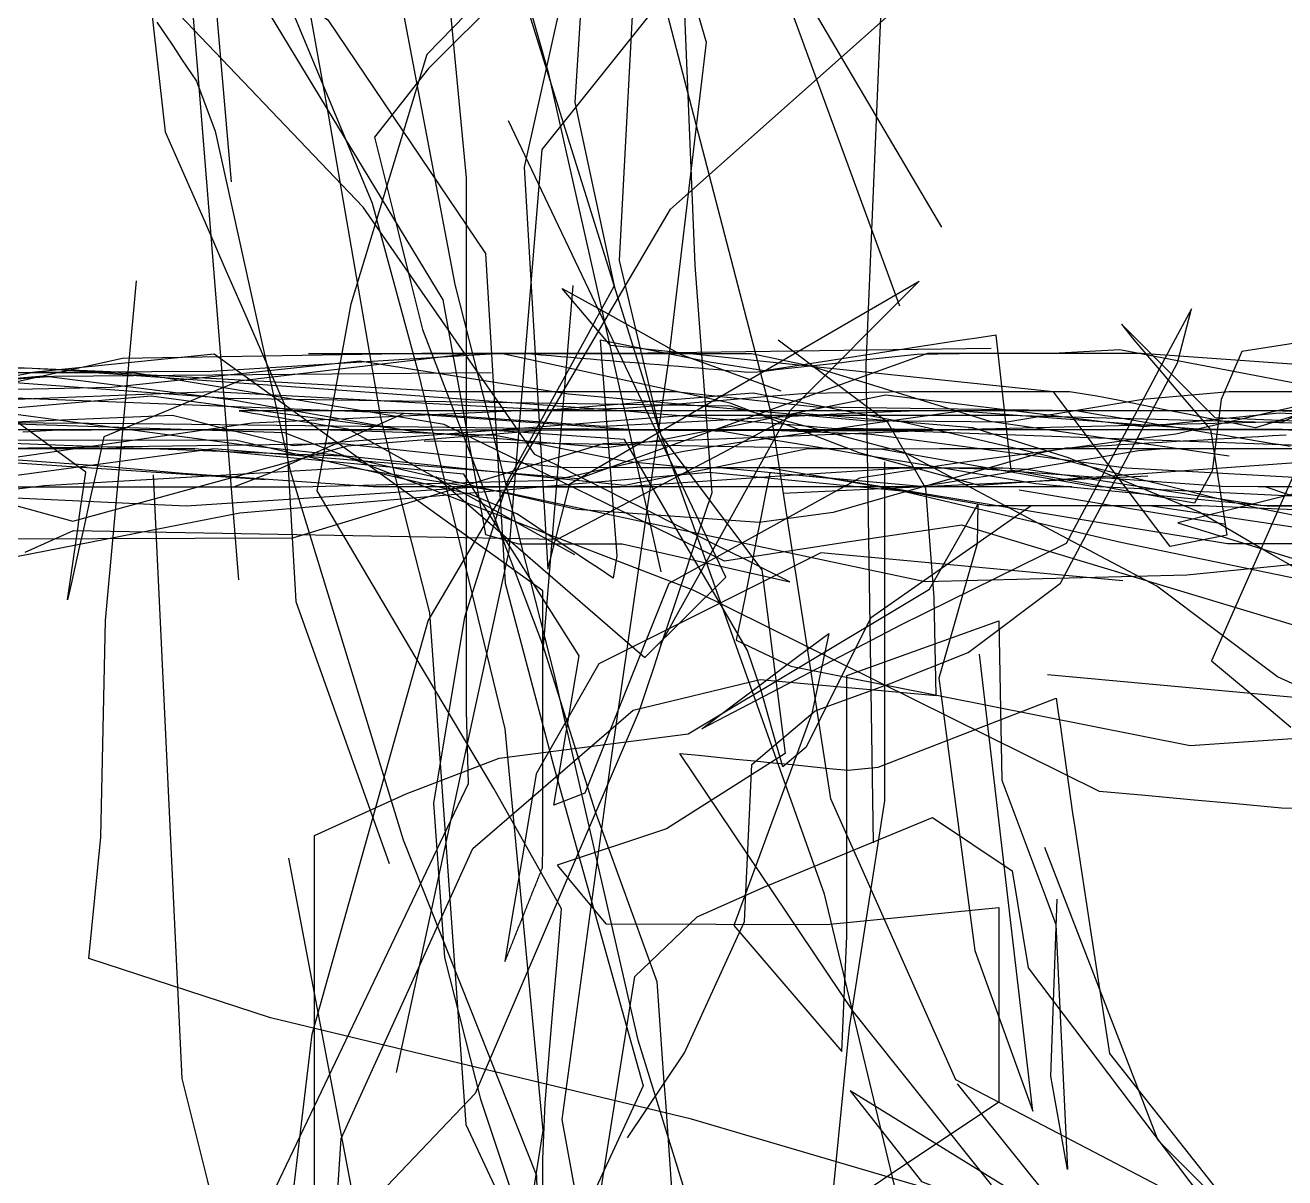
# Model space of a CAD drawing. Header units: metres. Extents: x 30 to 6769, y 117 to 5736.
# Drawn here: x 3441.4 to 3885.9, y 709.1 to 1115.8 of the extents above; entities that cross this region are included whole.
import ezdxf

# ---------------------------------------------------------------- set-up
doc = ezdxf.new("R2010")
doc.units = ezdxf.units.M
doc.layers.add('FLOOR_0', color=1, linetype='Continuous')
doc.layers.add('FLOOR_1', color=2, linetype='Continuous')

msp = doc.modelspace()

# ---------------------------------------------------------------- linework, layer by layer
at = {"layer": 'FLOOR_0', "color": 5}
for points in [[(3248.73, 1644.08), (3410.88, 1654.58), (3515.05, 1652.18), (3634.57, 1597.94), (3630.13, 1591.66), (3604.85, 1601.39), (3579.56, 1611.12), (3591.42, 1597.4), (3657.55, 1537.17), (3662.04, 1406.7), (3672.04, 1325.06), (3673.28, 1235.7), (3640.47, 1168.71), (3617.49, 1065.76), (3625.81, 923.94), (3633.63, 954.05), (3756.9, 1025.52), (3711.28, 979.88), (3665.41, 897.2)], [(3476.5, 1489.56), (3489.89, 1329.8), (3525.98, 1209.05), (3548.45, 1083.77), (3566.81, 977.46), (3576.45, 938.39), (3584.06, 908.52), (3596.95, 727.94), (3649.77, 614.68), (3670.55, 564.8), (3706.58, 554.08), (3742.93, 544.16), (3908.78, 543.66), (4035.62, 523.87), (4142.52, 415.16), (4242.71, 329.43)], [(3959.2, 476.15), (3795, 505.96), (3706.38, 490.32), (3630.11, 470.14), (3590.15, 486.73), (3569.16, 522.73), (3527.51, 562.07), (3457.33, 618.45), (3465.76, 626.88), (3474.19, 635.32), (3482.62, 643.75), (3491.05, 652.18), (3499.48, 660.62), (3507.91, 669.05), (3516.34, 677.49), (3597.86, 848.31), (3597.19, 873.94), (3597.19, 889.67), (3597.19, 905.41), (3597.19, 921.15), (3597.19, 936.89), (3597.19, 1061.97), (3582.3, 1217.54)], [(3642.61, 1204.49), (3635.42, 1088.52), (3649.29, 1023.92), (3646.16, 1018.18), (3643.04, 1012.45), (3639.91, 1006.72), (3636.79, 1000.98), (3633.66, 995.25), (3630.54, 989.52), (3627.41, 983.79), (3624.29, 978.05), (3621.16, 972.32), (3618.03, 966.59), (3614.91, 960.85), (3611.78, 955.12), (3596.42, 906.84), (3585.51, 841.48), (3589.41, 786.89), (3602.13, 736.85), (3618.22, 688.56), (3615.17, 559.04)], [(5454.47, 402.13), (5337.4, 506.88), (5233.49, 577.19), (5089.56, 545.78), (4991.54, 546.75), (4941.92, 564.49), (4877.65, 580.67), (4809.78, 592.28), (4749.07, 596.95), (4676.21, 586.04), (4563.63, 557.32), (4403.37, 486.8), (4282.93, 484.83), (4155.36, 530.42), (3956.84, 548.9), (3805.11, 518.41), (3657.85, 494.36), (3562.19, 491.13), (3544.72, 584.33), (3532.09, 670.85), (3542.66, 759.78), (3583.6, 905.63), (3669.06, 1050.9), (3799.17, 1166.66)], [(3586.33, 956.61), (3660.01, 892.71), (3688.58, 921.11), (3612, 1082.09)], [(3815.22, 689.04), (3676.58, 729.78), (3527.98, 765.52), (3463.86, 786.48), (3466, 807.88), (3468.14, 829.28), (3469.77, 905.72), (3480.76, 1025.65)]]:
    msp.add_lwpolyline(points, dxfattribs=at)
at = {"layer": 'FLOOR_0', "color": 1}
for points in [[(3482.33, 1369.36), (3497.08, 1234.67), (3500.32, 1156.49), (3493.49, 1176.99), (3457.67, 1160.49), (3470.23, 1155.92), (3482.79, 1151.35), (3495.35, 1146.78), (3507.92, 1142.21), (3520.48, 1137.64), (3548.16, 1117.73), (3603.9, 1035.31), (3610.73, 918.93), (3627.89, 854.57), (3659.48, 741.58), (3613.97, 643.08), (3507.65, 527.67)], [(3514.25, 1060.61), (3503.2, 1188.45), (3418.36, 1322), (3270.09, 1313.56), (3184.07, 1283.57), (3127.84, 1258), (2964.63, 1274.77)], [(3764.86, 1044.52), (3675.31, 1196.29)], [(3493.07, 1176.86), (3588.74, 1018.89), (3603.9, 936.08), (3615.53, 932.83), (3627.72, 932.83), (3639.9, 932.83), (3652.08, 932.83), (3711.18, 919.43), (3703.01, 923.52), (3694.83, 927.6), (3686.66, 931.69), (3678.49, 935.78), (3670.31, 939.87), (3662.14, 943.96), (3653.97, 948.05), (3645.79, 952.13), (3637.62, 956.22), (3629.45, 960.31), (3621.28, 964.4), (3560.67, 1051.63), (3463.59, 1153.47)], [(3899.7, 199.54), (3804.4, 160.73), (3737.35, 162.18), (3706.44, 179.05), (3666.91, 198.12), (3573.64, 251.21), (3582.3, 311.88), (3553.41, 520.44), (3601.58, 568.89), (3655.61, 532.17), (3726.01, 507.58), (3737.17, 541.07), (3748.32, 574.55), (3757.55, 613.02), (3752.53, 688.33), (3723.46, 809.24), (3664.97, 973.48), (3608.75, 1153.68)], [(3487.94, 1116.93), (3489.68, 1114.32), (3491.42, 1111.71), (3493.16, 1109.1), (3494.9, 1106.49), (3496.64, 1103.87), (3498.38, 1101.26), (3500.11, 1098.65), (3501.85, 1096.04), (3508.45, 1078.42), (3534.94, 958.6), (3574.78, 828.43), (3621.85, 709.9), (3624.02, 609.9)], [(3653.94, 723.28), (3674.09, 753.18), (3684.63, 776.38), (3695.18, 799.59), (3697.79, 854.96), (3720.18, 873.88), (3746.95, 883.62), (3774.17, 894.53), (3806.73, 918.97), (3848.02, 996.72), (3852.89, 1015.78), (3845.53, 1001.98), (3838.18, 988.18), (3830.82, 974.38), (3823.47, 960.59), (3816.11, 946.79), (3808.75, 932.99), (3750.73, 904.37), (3680.12, 867.58), (3691.33, 875.98), (3702.53, 884.39), (3713.74, 892.8), (3724.94, 901.21), (3718.95, 872.98), (3691.47, 798.19), (3704.17, 783.36), (3716.88, 768.53), (3729.58, 753.7), (3731.32, 794.41), (3731.32, 843.42), (3731.32, 864.88), (3731.32, 886.34), (3784.98, 905.63), (3786.06, 849.43), (3789.23, 840.96), (3792.4, 832.5), (3795.58, 824.03), (3798.75, 815.57), (3801.92, 807.1), (3805.1, 798.54), (3809.24, 712.1), (3803.26, 744.99), (3805.51, 807.41)], [(4393.61, 447.1), (4302.85, 412.45), (4219.58, 409.47), (4099.22, 364.5), (4038.68, 374.19), (4020.6, 439.09), (4001.71, 542.36), (3850.47, 526.55), (3799.38, 515.39), (3789.16, 512.84), (3778.94, 510.28), (3768.73, 507.73), (3758.51, 505.17), (3748.29, 502.62), (3738.07, 500.06), (3727.85, 497.5), (3624.76, 509), (3567.06, 650.57), (3534.47, 821.95)]]:
    msp.add_lwpolyline(points, dxfattribs=at)
at = {"layer": 'FLOOR_0', "color": 7}
for points in [[(3939.85, 196.85), (3794.2, 167.91), (3691.66, 161.9), (3598.24, 163.64), (3570.37, 227.94), (3560.25, 291.35), (3543.54, 392.78), (3546.29, 517.07), (3601.34, 522.08), (3650.47, 516.9), (3685.93, 512.7), (3691.6, 522.16), (3697.27, 531.62), (3702.94, 541.07), (3692.22, 646.48), (3657.76, 757.74), (3628.23, 886.64), (3593.12, 1024.36), (3556.95, 1215.35)], [(3572.39, 746.34), (3612.23, 930.32), (3623.84, 1071.94), (3691.54, 1156.8)], [(3750.06, 1016.66), (3698, 1158.61)], [(3782.42, 706.62), (3733.66, 767.7), (3672.35, 858.89), (3678.95, 858.23), (3685.56, 857.57), (3692.17, 856.9), (3698.78, 856.24), (3705.38, 855.58), (3711.99, 854.92), (3718.6, 854.26), (3725.2, 853.6), (3731.81, 852.94), (3742.44, 854.08), (3805.21, 878.33), (3805.94, 873.26), (3806.66, 868.2), (3807.38, 863.13), (3808.11, 858.07), (3808.83, 853), (3809.55, 847.93), (3810.28, 842.87), (3811, 837.8), (3811.72, 832.74), (3817.54, 794.88), (3823.97, 753.03), (3874.65, 688.79), (3841.17, 722.28), (3801.22, 825.66)], [(3634.19, 639.2), (3656.57, 780.18), (3678.48, 801.23), (3702.02, 811.7), (3761.5, 836.21), (3789.67, 817.42), (3795.36, 783.25), (3860.35, 697.17)]]:
    msp.add_lwpolyline(points, dxfattribs=at)
at = {"layer": 'FLOOR_0', "color": 2}
for points in [[(3665.85, 922.93), (3626.18, 1098.66), (3597.19, 1200.82)], [(3658.15, 1190.28), (3681.74, 1109.81), (3668.25, 996.89), (3648.09, 856.55), (3630.73, 729.71), (3644.24, 656.43)], [(3480.81, 1167.14), (3490.86, 1078.23), (3497.87, 1062.2), (3504.88, 1046.17), (3511.89, 1030.13), (3518.9, 1014.1), (3525.91, 998.07), (3532.92, 982.04), (3536.9, 912.52), (3569.91, 820.06)], [(3610.27, 1127.08), (3583.75, 1100.55), (3564.69, 1076.34), (3568.93, 1059.36), (3573.17, 1042.39), (3577.41, 1025.42), (3581.65, 1008.45), (3598.69, 964.12), (3623.94, 897.32), (3642.5, 838.38), (3664.27, 778.41), (3664.87, 769.91), (3665.48, 761.4), (3666.09, 752.9), (3666.69, 744.39), (3667.3, 735.89), (3667.91, 727.39), (3668.52, 718.88), (3669.12, 710.38), (3669.73, 701.88)], [(4479.95, 609.96), (4475.74, 560.48), (4464.88, 415.16), (4405.18, 404.22), (4317, 435.2), (4141.66, 481.29), (4061.07, 487.12), (4008.99, 483.86), (4007.88, 528.96), (3999.81, 561.48), (3973.19, 570.36), (3946.56, 579.24), (3879.7, 605.94), (3770.43, 742.25)]]:
    msp.add_lwpolyline(points, dxfattribs=at)
at = {"layer": 'FLOOR_0', "color": 3}
for points in [[(3670.8, 1199.74), (3677.67, 1031.21), (3683.68, 950.86), (3681.12, 943.17), (3678.55, 935.48), (3675.99, 927.79), (3673.43, 920.1), (3670.87, 912.41), (3668.3, 904.72), (3665.74, 897.03), (3663.18, 889.34), (3660.62, 881.65), (3658.06, 873.96), (3600.15, 738.93), (3511.66, 645.97)], [(4589.93, 562.55), (4478.9, 427.24), (4447.91, 351.19), (4389.38, 292.87), (4318.39, 246.36), (4216.68, 221.59), (4093.63, 244.25), (3997.32, 209.4), (3981.67, 264.2), (3990.11, 393.77), (4026.41, 545.65), (3962.35, 643.03), (3769.84, 743.65), (3725.74, 842.9), (3704.5, 979.45), (3657.25, 1161.47)], [(3933.77, 612.32), (3844.08, 582.11), (3782.56, 555.19), (3685.51, 546.63), (3600.53, 532.47), (3556.32, 507.23), (3549.5, 548.14), (3545.43, 606.64), (3552.95, 722.98), (3599.38, 825.33), (3655.96, 874.15), (3700.79, 884.98), (3721.47, 883.1), (3742.14, 881.22), (3762.82, 879.34), (3762.19, 913.88), (3759.22, 952.41), (3745.81, 975.64), (3726.46, 990.16), (3707.1, 1004.69)]]:
    msp.add_lwpolyline(points, dxfattribs=at)
at = {"layer": 'FLOOR_0', "color": 6}
for points in [[(3624.02, 692.36), (3624.02, 715.85), (3624.9, 735.43), (3626.33, 752.59), (3627.76, 769.75), (3629.19, 786.91), (3630.62, 804.07), (3606.74, 846.48), (3578.98, 893.07), (3544.51, 951.57), (3550.5, 984.52), (3556.48, 1017.47), (3583.26, 1105.58), (3661.02, 1185.51)], [(3743.75, 1132.82), (3738.03, 995.94), (3740.6, 827.35)], [(3634.71, 1023.94), (3624.02, 895.2)], [(4504.93, 248.43), (4459.1, 258.24), (4418.27, 269.13), (4340.5, 287.01), (4242.51, 383.74), (4138.02, 499.35), (3978.61, 542.35), (3899.24, 537.39), (3791.33, 521.67), (3732.85, 527.18), (3718.39, 562.86), (3724.62, 684.72), (3732.27, 762.15), (3744.74, 842.09), (3744.74, 915.26), (3744.74, 961.75)]]:
    msp.add_lwpolyline(points, dxfattribs=at)
at = {"layer": 'FLOOR_0', "color": 4}
for points in [[(3657.18, 1150.27), (3650.98, 1032.86), (3665.74, 971.11), (3701.28, 923.7), (3709.55, 858.79), (3667.76, 832.21), (3629.08, 819.41), (3646.29, 798.74), (3724.16, 798.54), (3784.98, 804.56), (3784.98, 793.1), (3784.98, 781.64), (3784.98, 770.17), (3784.98, 758.71), (3784.98, 747.25), (3784.98, 735.78), (3703.27, 681.23)], [(3499.39, 1134.19), (3502.48, 1097.08), (3516.72, 920.13)], [(3535.32, 1121.67), (3563.81, 1053.06), (3579.99, 993.73), (3610.7, 867.51), (3624.02, 725.81), (3598.69, 565.29)], [(4070.65, 994.03), (4077.98, 837.73), (4060.59, 746.26), (3987.27, 672.93), (3876.2, 651.02), (3732.54, 739.78), (3757.69, 707.85), (3923.91, 643.03)], [(3846.55, 174.62), (3633.55, 235.72), (3553.52, 336.54), (3523.42, 521.4), (3514.87, 671.84), (3505.84, 707.98), (3496.8, 744.12), (3486.74, 957.19)], [(3951.64, 640.46), (3786.5, 576.48), (3659.89, 543.66), (3569.29, 547.16), (3559.12, 580.25), (3548.94, 613.33), (3543.54, 677.2), (3543.54, 829.96), (3575.85, 844.62), (3608.62, 857.23), (3675.37, 865.74), (3760.49, 916.81), (3777.56, 946.69), (3777.31, 932.84), (3763.76, 885.4), (3776.48, 789.35), (3796.94, 732.61), (3778.09, 893.86)]]:
    msp.add_lwpolyline(points, dxfattribs=at)
at = {"layer": 'FLOOR_1', "color": 4}
for points in [[(4037.75, 940.32), (3851.34, 921.79), (3758.91, 919.41), (3658.09, 940.87), (3611.97, 950.75), (3556.43, 959.67), (3448.18, 953.31), (3337.25, 939.69), (3140.09, 935.6), (2991.11, 936.81), (2891.34, 983.15), (2866.19, 1080.73), (2867.45, 1140.67), (2870.49, 1092.04), (2882.03, 1028.47), (2996.61, 954.14), (3186.33, 952.96), (3367.72, 959.87), (3342.64, 963.21), (3317.55, 966.56), (3292.46, 969.91), (3246.37, 968.42)], [(4172.76, 591.16), (4192.63, 743.1), (4181.44, 850.37), (4124.23, 922.59), (4092.17, 959.25), (4052.42, 977.7), (4007.99, 985.11), (4020.7, 989.15), (4046.74, 992.41), (4011.59, 981.32), (3951.84, 965.85), (3843.96, 958.14), (3777.98, 953.42), (3735.63, 964.95), (3690.15, 982.46), (3609.33, 999.93), (3507.18, 993.61), (3422.89, 993.22)], [(3893.82, 972.58), (3884.98, 973.09), (3876.82, 973.09), (3868.65, 973.09), (3860.48, 973.09), (3852.31, 973.09), (3844.15, 973.09), (3835.98, 973.09), (3827.81, 973.09), (3819.64, 973.09), (3811.47, 973.09), (3803.31, 973.09), (3770.26, 973.09), (3726, 973.54), (3714.14, 974.53), (3702.28, 975.51), (3690.42, 976.5), (3678.56, 977.49), (3666.7, 978.48), (3654.84, 979.47), (3546.84, 987.36), (3465.95, 993.22), (3436.33, 993.22)], [(3953.52, 838.9), (3884.71, 839.58), (3868.65, 841.05), (3852.59, 842.51), (3836.53, 843.97), (3820.47, 845.43), (3677.07, 916.44), (3532.92, 972.05), (3364.92, 977.41)], [(3887.96, 966.38), (3876.82, 966.38), (3865.67, 966.38), (3854.53, 966.38), (3843.39, 966.38), (3834.26, 965.65), (3826.64, 964.38), (3819.02, 963.11), (3811.41, 961.84), (3803.79, 960.57), (3796.17, 959.3), (3788.55, 958.03), (3780.93, 956.76), (3773.31, 955.49), (3765.69, 954.22), (3757.45, 953.05), (3704.15, 957.93), (3702.67, 950.54), (3701.2, 943.16), (3699.72, 935.77), (3698.24, 928.39), (3696.77, 921), (3695.29, 913.61), (3693.81, 906.23), (3692.34, 898.84), (3711.62, 889.64), (3852.46, 861.63), (3934.75, 867.3)], [(3915.86, 957.18), (3881.99, 948.71), (3848.12, 940.24), (3888.85, 927.67)]]:
    msp.add_lwpolyline(points, dxfattribs=at)
at = {"layer": 'FLOOR_1', "color": 3}
for points in [[(4238.99, 594.24), (4175.09, 750.62), (4121.83, 875.01), (4079.23, 967.42), (3923.02, 974.52), (3788.11, 978.08), (3674.5, 978.08), (3651.43, 976.3), (3628.35, 974.52), (3605.27, 972.75), (3582.2, 970.97), (3559.12, 969.19), (3536.04, 967.42), (3528.94, 969.19), (3521.84, 970.97), (3514.74, 972.75), (3507.64, 974.52), (3500.54, 976.3), (3493.44, 978.08), (3323.03, 970.97), (3159.72, 963.86), (3003.51, 956.75), (2918.3, 956.75), (2868.6, 1074.04)], [(3991.32, 973.2), (3883.83, 978.96), (3835.91, 974.16), (3745.08, 985.24), (3718.6, 979.94), (3692.13, 974.64), (3665.66, 969.35), (3646.52, 966.74), (3636.69, 967.56), (3626.86, 968.38), (3617.03, 969.2), (3607.2, 970.02), (3597.37, 970.84), (3587.55, 971.66), (3577.72, 972.48), (3514.01, 983.66), (3447.88, 991.96), (3428.22, 990.32)], [(3403.32, 955.85), (3458.21, 940.87), (3555.11, 967.35), (3591.29, 970.36), (3625.01, 973.09), (3635.38, 973.09), (3645.76, 973.09), (3656.13, 973.09), (3666.5, 973.09), (3676.88, 973.09), (3687.57, 972.56), (3699.13, 970.63), (3710.68, 968.71), (3722.23, 966.78), (3733.78, 964.86), (3745.33, 962.93), (3756.88, 961), (3797.99, 954.15), (3879.66, 946.25), (3934.35, 946.25)], [(3894.82, 952.96), (3876.51, 952.96), (3863.53, 953.1), (3858.67, 953.45), (3853.82, 953.79), (3848.96, 954.14), (3844.1, 954.49), (3839.24, 954.84), (3834.39, 955.18), (3829.53, 955.53), (3824.67, 955.88), (3819.81, 956.22), (3814.96, 956.57), (3810.1, 956.92), (3805.24, 957.27), (3800.39, 957.61), (3795.53, 957.96), (3790.67, 958.31), (3785.81, 958.65), (3780.96, 959), (3776.1, 959.35), (3760.92, 959.67), (3676.2, 959.67), (3653.18, 961.89), (3637.91, 964.95), (3622.64, 968), (3607.37, 971.06), (3545.52, 973.09), (3478.79, 973.09), (3450.97, 972.81), (3440.58, 972.26)], [(3939.3, 516.85), (4028.83, 536.95), (4157.29, 557.78), (4219.59, 677.49), (4176.25, 813.29), (4128.37, 884.5), (4053.48, 919.89), (3996.26, 927.41), (3959.37, 930.25), (3914.79, 934.84), (3838.14, 946.25), (3809.52, 946.25), (3780.9, 946.25), (3725.36, 955.88), (3686.51, 959.67), (3658.51, 959.67), (3630.14, 959.74), (3553.08, 968.11), (3425.21, 966.38)]]:
    msp.add_lwpolyline(points, dxfattribs=at)
at = {"layer": 'FLOOR_1', "color": 7}
for points in [[(3963.72, 973.09), (3861.3, 977.25), (3844.78, 993.78), (3828.26, 1010.31), (3832.58, 1004.76), (3841.61, 994.22), (3850.63, 983.68), (3859.66, 973.14), (3865.45, 935.85), (3845.37, 931.94), (3804.21, 986.51), (3648, 1002.78), (3630.89, 1022.95), (3644.77, 1015.24), (3658.66, 1007.52), (3672.54, 999.8), (3708.02, 986.77)], [(3899.31, 1005.14), (3884.98, 1002.94), (3870.65, 1000.73), (3863.44, 983.79), (3860.27, 958.47), (3853.97, 947.12), (3844.74, 948.8), (3835.51, 950.48), (3826.27, 952.16), (3817.04, 953.84), (3807.81, 955.52), (3798.58, 957.2), (3789.35, 958.88), (3784.01, 1006.49), (3777.2, 1005.44), (3770.39, 1004.4), (3763.58, 1003.35), (3756.78, 1002.3), (3749.97, 1001.25), (3743.16, 1000.21), (3736.36, 999.16), (3729.55, 998.11), (3722.74, 997.06), (3715.93, 996.01), (3709.13, 994.97), (3702.32, 993.92), (3682.93, 996.94), (3644.29, 1004.71), (3645.46, 989.48), (3646.63, 974.24), (3647.8, 959.01), (3648.97, 943.77), (3650.14, 928.54), (3648.89, 920.72), (3644.03, 923.96), (3639.17, 927.2), (3634.3, 930.45), (3629.44, 933.69), (3624.57, 936.94), (3619.71, 940.18), (3614.84, 943.43), (3598.65, 950.24), (3515.95, 969.24), (3424.85, 969.35)], [(3782.21, 1001.78), (3652.38, 999.93), (3616.86, 999.93), (3581.34, 999.93), (3475.81, 998.23), (3390.59, 979.39), (3379.12, 978.5), (3367.65, 977.62), (3356.18, 976.74), (3344.72, 975.86), (3333.25, 974.97), (3321.78, 974.09), (3310.32, 973.21)], [(3908.31, 985.49), (3847.38, 971.58), (3831.78, 969.5), (3816.18, 967.41), (3800.58, 965.33), (3784.98, 963.25), (3769.38, 961.17), (3735.78, 955.94), (3668.54, 918.85), (3638.9, 844.82), (3628, 840.67), (3636.94, 893.35), (3616.56, 925.39), (3596.18, 957.43), (3501.33, 966.38), (3481.72, 966.38), (3462.1, 966.38), (3442.48, 966.38), (3422.86, 966.38)], [(3180.95, 946.25), (3055.77, 939.54), (3027.04, 939.54), (3008.96, 939.54), (3015.37, 939.54), (3021.77, 939.54), (3028.17, 939.54), (3034.57, 939.54), (3040.97, 939.54), (3048.83, 939.81), (3171.77, 946.25), (3246.14, 946.8), (3270.53, 949.85), (3294.91, 952.9), (3433.09, 952.96), (3494.96, 952.96), (3515.08, 952.96), (3527.62, 957.81), (3539.5, 963.09), (3551.37, 968.37), (3563.25, 973.65), (3575.12, 978.93), (3657.46, 973.09)], [(3526.27, 955.36), (3362.96, 966.38)], [(3355.1, 952.9), (3498.18, 946.25), (3601.04, 952.96), (3611.12, 952.96), (3621.19, 952.96), (3631.26, 952.96), (3641.34, 952.96), (3651.41, 952.96), (3712.87, 957.22), (3751.51, 959.67), (3760.26, 959.67), (3769, 959.67), (3777.74, 959.67), (3786.49, 959.67), (3794.74, 959.2), (3802.26, 958.04), (3809.79, 956.89), (3817.32, 955.73), (3824.85, 954.57), (3832.37, 953.41), (3839.9, 952.25), (3847.43, 951.09), (3854.95, 949.93), (3862.48, 948.78), (3870.01, 947.62), (3877.54, 946.46), (3954.09, 946.25)], [(3402.18, 921.27), (3517.16, 943.71), (3682.71, 958.13), (3750.73, 951.55), (3789.36, 942.46), (3827.99, 933.36), (3908.87, 916.72)], [(4051.88, 941.47), (3938.92, 932.83), (3920.59, 932.83), (3902.26, 932.83), (3883.93, 932.83), (3865.6, 932.83), (3701.73, 959.84)], [(3879.17, 952.96), (3894.13, 947.87)]]:
    msp.add_lwpolyline(points, dxfattribs=at)
at = {"layer": 'FLOOR_1', "color": 1}
for points in [[(3933.07, 993.08), (3835.25, 999.93), (3778.34, 999.93), (3756.01, 999.69), (3752.71, 999.33), (3749.4, 998.96), (3746.09, 998.59), (3742.78, 998.22), (3739.47, 997.86), (3736.16, 997.49), (3732.85, 997.12), (3729.54, 996.75), (3726.23, 996.38), (3722.92, 996.02), (3719.62, 995.65), (3716.31, 995.28), (3713, 994.91), (3709.69, 994.54), (3706.38, 994.18), (3703.07, 993.81), (3699.76, 993.44), (3696.39, 993.34), (3692.92, 993.63), (3689.45, 993.92), (3685.98, 994.21), (3682.51, 994.5), (3679.04, 994.79), (3675.57, 995.08), (3672.09, 995.36), (3668.62, 995.65), (3665.15, 995.94), (3661.68, 996.23), (3658.21, 996.52), (3654.74, 996.81), (3651.27, 997.1), (3647.8, 997.39), (3644.33, 997.68), (3640.86, 997.97), (3637.39, 998.26), (3633.92, 998.55), (3630.45, 998.84), (3626.98, 999.13), (3623.51, 999.42), (3620.04, 999.7), (3599.07, 999.93), (3516.79, 990.2), (3469.21, 970.55), (3467.76, 964.05), (3466.32, 957.56), (3464.88, 951.06), (3463.43, 944.56), (3461.99, 938.06), (3460.54, 931.56), (3459.1, 925.06), (3457.66, 918.56), (3456.4, 913.02), (3456.86, 916.25), (3457.32, 919.47), (3457.78, 922.69), (3458.24, 925.91), (3458.7, 929.13), (3459.16, 932.35), (3459.62, 935.57), (3460.08, 938.8), (3460.54, 942.02), (3461, 945.24), (3461.46, 948.46), (3461.92, 951.68), (3462.38, 954.9), (3462.84, 958.12), (3401.95, 1002.42)], [(3970.72, 973.94), (3827.65, 1001.25), (3804.11, 999.93), (3795.25, 999.93), (3786.39, 999.93), (3777.53, 999.93), (3768.67, 999.93), (3759.81, 999.93), (3636.67, 955.8), (3508.04, 966.38), (3411.45, 953.35)], [(3983.74, 840.11), (3883.29, 885.9), (3861.97, 901.9), (3840.65, 917.9), (3751.94, 964.91), (3690.15, 981.39), (3512.97, 984.1), (3381.9, 993.77)], [(3441.43, 929.92), (3458.54, 937.53), (3629.26, 934.5), (3687.5, 964.92), (3713.83, 979.02), (3729.3, 977.73), (3744.76, 976.45), (3760.23, 975.16), (3775.7, 973.87), (3809.46, 963.29), (3855.89, 944.01), (3868.55, 936.62), (3881.21, 929.23), (3893.87, 921.84)], [(3893.56, 979.8), (3757.78, 979.8), (3681.7, 979.8), (3662.66, 979.8), (3643.62, 979.8), (3624.58, 979.8), (3605.54, 979.8), (3516.99, 979.76), (3519.39, 979.36), (3521.78, 978.96), (3524.18, 978.56), (3526.57, 978.16), (3528.97, 977.76), (3531.37, 977.36), (3533.76, 976.96), (3536.16, 976.56), (3538.55, 976.16), (3540.95, 975.76), (3543.34, 975.36), (3545.74, 974.96), (3548.14, 974.56), (3550.53, 974.16), (3552.93, 973.76), (3555.32, 973.36), (3635.27, 929.02)], [(3898.3, 978.32), (3860.02, 891.51), (3867.01, 885.68), (3874.01, 879.85), (3881.01, 874.02), (3888, 868.18)], [(3886.37, 971.17), (3881.51, 970.88), (3876.64, 970.59), (3871.78, 970.31), (3866.92, 970.02), (3862.06, 969.74), (3857.2, 969.45), (3852.33, 969.16), (3847.47, 968.88), (3842.61, 968.59), (3837.75, 968.3), (3832.88, 968.02), (3828.02, 967.73), (3823.16, 967.45), (3818.3, 967.16), (3813.44, 966.87), (3808.57, 966.59), (3799.88, 964.89), (3781.52, 959.64), (3763.17, 954.4), (3744.82, 949.15), (3726.47, 943.91), (3700.39, 940.32), (3636.08, 944.91), (3553.27, 963.73), (3369.27, 970.85)], [(3802.14, 886.74), (3923.84, 875.52)]]:
    msp.add_lwpolyline(points, dxfattribs=at)
at = {"layer": 'FLOOR_1', "color": 5}
for points in [[(3541.35, 999.93), (3623.14, 999.93), (3641.77, 999.93), (3660.4, 999.93), (3679.03, 999.93), (3697.65, 999.93), (3717.96, 995.79), (3739.23, 989.24), (3760.51, 982.69), (3781.78, 976.14), (3866.21, 963.89)], [(3828.73, 919.77), (3722.11, 929.66), (3643.8, 890.47), (3621.67, 851.65), (3617.43, 826.2), (3613.19, 800.75), (3610.68, 785.41), (3610.88, 785.9), (3611.08, 786.4), (3611.28, 786.89), (3611.47, 787.39), (3611.67, 787.88), (3611.87, 788.37), (3612.07, 788.87), (3612.26, 789.36), (3612.46, 789.86), (3612.66, 790.35), (3612.86, 790.84), (3613.05, 791.34), (3613.25, 791.83), (3613.45, 792.33), (3613.65, 792.82), (3613.84, 793.31), (3614.04, 793.81), (3614.24, 794.3), (3614.44, 794.8), (3614.63, 795.29), (3614.83, 795.78), (3615.03, 796.28), (3615.23, 796.77), (3615.42, 797.26), (3615.62, 797.76), (3615.82, 798.25), (3616.02, 798.75), (3616.21, 799.24), (3616.41, 799.73), (3616.61, 800.23), (3616.81, 800.72), (3617, 801.22), (3617.2, 801.71), (3617.4, 802.2), (3617.6, 802.7), (3617.79, 803.19), (3617.99, 803.69), (3618.19, 804.18), (3618.39, 804.67), (3618.58, 805.17), (3618.78, 805.66), (3618.98, 806.16), (3619.18, 806.65), (3619.37, 807.14), (3619.57, 807.64), (3619.77, 808.13), (3619.97, 808.63), (3620.16, 809.12), (3620.36, 809.61), (3620.56, 810.11), (3620.76, 810.6), (3620.95, 811.1), (3621.15, 811.59), (3621.35, 812.08), (3621.55, 812.58), (3621.74, 813.07), (3621.94, 813.57), (3622.14, 814.06), (3622.34, 814.55), (3622.53, 815.05), (3622.73, 815.54), (3622.93, 816.04), (3623.13, 816.53), (3623.32, 817.02), (3623.52, 817.52), (3623.72, 818.01), (3623.92, 818.5), (3624.02, 826.56), (3624.02, 843.14), (3624.02, 859.72), (3624.02, 876.3), (3624.02, 916.21), (3508.12, 999.74), (3476.61, 996.59), (3445.1, 993.44), (3373.91, 979.8)], [(3904.66, 979.11), (3881.17, 979.8), (3865.59, 979.8), (3850.01, 979.8), (3834.42, 979.8), (3818.84, 979.8), (3803.26, 979.8), (3787.68, 979.8), (3772.09, 979.8), (3756.51, 979.8), (3732.01, 978.78), (3703.2, 977.26), (3674.4, 975.75), (3645.59, 974.23), (3587.1, 978.37), (3401.7, 985.66)], [(3913.45, 937.99), (3875.77, 945.53), (3863.74, 948.36), (3854.42, 950.69), (3845.11, 953.02), (3835.79, 955.35), (3826.47, 957.68), (3817.16, 960.01), (3807.84, 962.34), (3798.53, 964.67), (3751.52, 975.66), (3698.32, 986), (3689.35, 985.25), (3680.38, 984.5), (3671.41, 983.75), (3662.45, 983.01), (3653.48, 982.26), (3644.51, 981.51), (3635.54, 980.76), (3626.58, 980.02), (3507.55, 986.51), (3423.14, 983.18)], [(3432.46, 934.58), (3535.9, 934.9), (3645.53, 968.18), (3764.53, 973.09), (3885.26, 975.94), (3907.06, 985.63)], [(3425.3, 952.96), (3538.44, 952.96), (3627.86, 955.31), (3673.06, 965.36), (3691.94, 968.42), (3707.83, 970.69), (3723.73, 972.97), (3739.62, 975.24), (3755.51, 977.51), (3771.4, 979.78), (3813.17, 976.6), (3855.2, 973.37), (3944.88, 973.09)]]:
    msp.add_lwpolyline(points, dxfattribs=at)
at = {"layer": 'FLOOR_1', "color": 2}
for points in [[(4182.31, 927.94), (4045.24, 907.07), (3906.87, 898.68), (3771.9, 939.4), (3729.95, 933.14), (3688.19, 926.71), (3589.25, 974.93), (3479.9, 993.22), (3338.59, 999.18)], [(4182.29, 819.64), (4106.55, 920.43), (4075.52, 980.67), (4037.01, 983.63), (3996.82, 986.51), (3910, 986.51), (3866.22, 986.51), (3835.79, 983.8), (3811.75, 979.79), (3787.72, 975.79), (3737.38, 976.2), (3682.48, 981.2), (3657.79, 983.44), (3633.1, 985.69), (3559.46, 997.28), (3471.89, 987.98), (3399.5, 986.51)], [(3930.5, 966.38), (3833.31, 966.38), (3763.98, 966.38), (3717.03, 966.21), (3712.45, 965.29), (3707.87, 964.37), (3703.3, 963.46), (3698.72, 962.54), (3694.15, 961.63), (3689.57, 960.71), (3685, 959.8), (3680.42, 958.88), (3675.85, 957.97), (3671.27, 957.05), (3666.7, 956.13), (3662.12, 955.22), (3657.54, 954.3), (3652.97, 953.39), (3619.82, 956.84), (3520.41, 967.35), (3431.88, 979.33)], [(3961.37, 941.82), (3856.25, 946.25), (3826.3, 946.25), (3796.36, 946.25), (3739.64, 906.56), (3717.01, 861.1), (3708.75, 854.2), (3704.92, 867.62), (3701.09, 881.03), (3696.27, 895.18), (3685.42, 913.79), (3674.57, 932.4), (3663.72, 951.01), (3652.87, 969.62), (3603.66, 973.09), (3693.28, 973.09), (3767.74, 973.09), (3731.93, 973.09), (3696.12, 973.09), (3660.3, 973.09), (3480.1, 975.12), (3431.49, 975.51)], [(4080.06, 875.57), (4060.78, 949.69), (4037.54, 956.02), (4014.31, 962.36), (3987.82, 966.38), (3955.68, 966.38), (3923.54, 966.38), (3751.99, 972.57), (3584.97, 973.09), (3440.27, 973.09), (3364.92, 973.09)]]:
    msp.add_lwpolyline(points, dxfattribs=at)
at = {"layer": 'FLOOR_1', "color": 6}
for points in [[(3605.85, 993.22), (3451.54, 991.92), (3406.93, 988.73), (3372.45, 986.05), (3361.17, 984.55), (3349.9, 983.05), (3338.62, 981.54), (3327.34, 980.04), (3316.07, 978.53), (3304.79, 977.03), (3293.51, 975.52), (3282.24, 974.02), (3218.69, 973.09), (3119.71, 977.84)], [(3943.29, 994.58), (3875.55, 973.76), (3867.55, 975.36), (3859.55, 976.96), (3851.54, 978.56), (3843.54, 980.16), (3835.54, 981.76), (3827.53, 983.36), (3819.53, 984.97), (3809.88, 986.51), (3753.83, 986.51), (3716.95, 985.87), (3700.93, 984.54), (3684.91, 983.2), (3668.89, 981.87), (3652.88, 980.53), (3615.44, 979.8), (3521.54, 975.35), (3402.18, 958.12)], [(3887.71, 967.14), (3885.67, 967.49), (3883.63, 967.83), (3881.58, 968.17), (3879.54, 968.51), (3877.5, 968.85), (3875.45, 969.19), (3873.41, 969.53), (3871.37, 969.87), (3869.32, 970.21), (3867.28, 970.55), (3865.23, 970.89), (3863.19, 971.23), (3861.15, 971.57), (3859.1, 971.91), (3857.06, 972.26), (3855.02, 972.6), (3852.97, 972.94), (3850.93, 973.28), (3848.89, 973.62), (3846.84, 973.96), (3844.8, 974.3), (3842.76, 974.64), (3840.71, 974.98), (3838.67, 975.32), (3836.63, 975.66), (3834.58, 976), (3832.54, 976.34), (3830.5, 976.69), (3828.45, 977.03), (3826.41, 977.37), (3824.37, 977.71), (3822.32, 978.05), (3820.28, 978.39), (3818.24, 978.73), (3816.19, 979.07), (3814.15, 979.41), (3812.11, 979.75), (3720.55, 981), (3670.77, 986.51), (3666.55, 986.51), (3662.33, 986.51), (3658.12, 986.51), (3653.9, 986.51), (3649.68, 986.51), (3645.47, 986.51), (3641.25, 986.51), (3637.04, 986.51), (3632.82, 986.51), (3628.6, 986.51), (3624.39, 986.51), (3620.17, 986.51), (3615.95, 986.51), (3611.74, 986.51), (3607.52, 986.51), (3603.3, 986.51), (3599.09, 986.51), (3594.87, 986.51), (3590.65, 986.51), (3441.74, 994.8), (3420.09, 994.14)], [(3401.26, 977.64), (3485.87, 985.06), (3575.43, 973.09), (3670.45, 973.09), (3702.38, 973.09), (3739.88, 971.54), (3829.99, 959.67), (3929.32, 954.06), (4068.46, 929.61)], [(4060.76, 941.3), (3817.96, 953.06), (3743.89, 966.14), (3582.26, 969.03)], [(3810.69, 952.96), (3729.86, 952.96), (3704.86, 952.96), (3679.87, 952.96), (3564.19, 952.96), (3497.07, 957.61), (3466.56, 960.38), (3450.35, 961.54), (3434.14, 962.7)], [(3708.85, 950.75), (3837.5, 956.82)], [(3865, 939.62), (3828.56, 945.7), (3792.11, 951.77)]]:
    msp.add_lwpolyline(points, dxfattribs=at)

doc.saveas('drawing.dxf')
